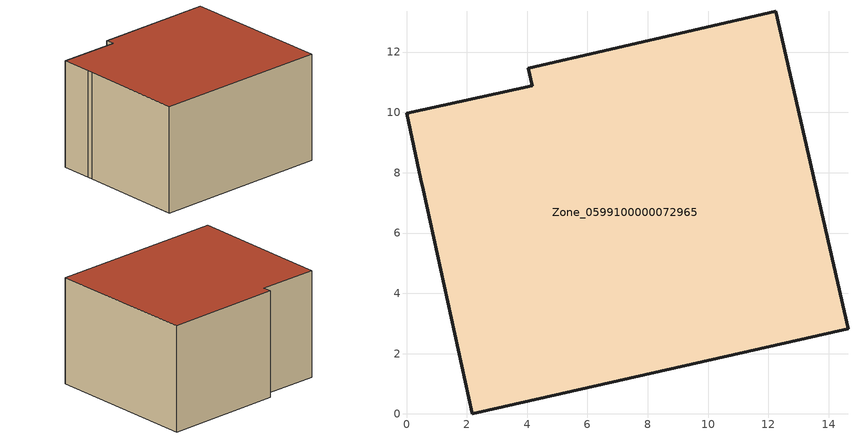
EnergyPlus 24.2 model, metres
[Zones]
Zone_0599100000072965
 floor ground (C_G): 0.56,7.44 0.48,7.79 0,9.96 4.17,10.88 4.03,11.46 12.24,13.36 14.64,2.82 2.18,0 z0
 wall outside (C_F): 2.18,0 14.64,2.82 12.24,13.36 4.03,11.46 4.17,10.88 0,9.96 0.48,7.79 0.56,7.44 2.18,0 z0:7.66
 roof outside (C_R): 0.48,7.79 0.56,7.44 2.18,0 14.64,2.82 12.24,13.36 4.03,11.46 4.17,10.88 0,9.96 z7.66
[BUILDING]
Pand.0599100000072965: North Axis=0; Terrain=City; Loads Convergence Tolerance Value=0.04; Temperature Convergence Tolerance Value=0.4; Solar Distribution=FullExterior; Maximum Number of Warmup Days=25; Minimum Number of Warmup Days=1
[Site:Location]
Rotterdam.The.Hague.AP_ZH_NLD Design_Conditions: Latitude=51.96; Longitude=4.45; Time Zone=1; Elevation=-4.5
[SITE:GROUNDTEMPERATURE:BUILDINGSURFACE]
18, 18, 18, 18, 18, 18, 18, 18, 18, 18, 18, 18
[MATERIAL] Thermal Absorptance=0.9; Solar Absorptance=0.7; Visible Absorptance=0.7
Name | Roughness | Thickness | Conductivity | Density | Specific Heat
G.D.1965 | MediumSmooth | 0.15 | 1 | 540 | 1210
F.D.1965 | Rough | 0.3 | 0.857143 | 1920 | 840
R.D.1965 | MediumRough | 0.2 | 0.08 | 1500 | 1000
[CONSTRUCTION]
C_G: G.D.1965
C_F: F.D.1965
C_R: R.D.1965
[ZONE]
Zone_0599100000072965: Type=1; Multiplier=1; Ceiling Height=Autocalculate; Volume=Autocalculate; Floor Area=autocalculate; Part of Total Floor Area=Yes
[ZONEINFILTRATION:DESIGNFLOWRATE]
Infil_Zone_0599100000072965: Zone or ZoneList or Space or SpaceList=Zone_0599100000072965; Schedule=AlwaysOn; Design Flow Rate Calculation Method=Flow/Area; Flow Rate per Floor Area=0.0042; Constant Term Coefficient=1; Temperature Term Coefficient=0; Velocity Term Coefficient=0; Velocity Squared Term Coefficient=0
[HVACTEMPLATE:ZONE:IDEALLOADSAIRSYSTEM]
Zone_0599100000072965: Maximum Heating Supply Air Temperature=50; Minimum Cooling Supply Air Temperature=13; Maximum Heating Supply Air Humidity Ratio=0.0156; Minimum Cooling Supply Air Humidity Ratio=0.0077; Heating Limit=NoLimit; Cooling Limit=NoLimit; Dehumidification Control Type=ConstantSensibleHeatRatio; Cooling Sensible Heat Ratio=0.7; Dehumidification Setpoint=60; Humidification Control Type=None; Humidification Setpoint=30; Outdoor Air Method=None; Outdoor Air Flow Rate per Person=0.00944; Outdoor Air Flow Rate per Zone Floor Area=0; Outdoor Air Flow Rate per Zone=0; Demand Controlled Ventilation Type=None; Outdoor Air Economizer Type=NoEconomizer; Heat Recovery Type=None; Sensible Heat Recovery Effectiveness=0.7; Latent Heat Recovery Effectiveness=0.65
[ZONECONTROL:THERMOSTAT]
ThermostatControl_Zone_0599100000072965: Zone or ZoneList=Zone_0599100000072965; Control Type Schedule=DualSetpointControlType; Control 1=Thermostat_Zone_0599100000072965; Temperature Difference Between Cutout And Setpoint=0
[THERMOSTATSETPOINT:DUALSETPOINT]
Thermostat_Zone_0599100000072965: Heating Setpoint Temperature Schedule=HeatingSetpoint_Zone_0599100000072965; Cooling Setpoint Temperature Schedule=CoolingSetpoint_Zone_0599100000072965
[SCHEDULE:COMPACT]
HeatingSetpoint_Zone_0599100000072965: Through: 12/31, For: AllDays, Until: 24:00, 21
CoolingSetpoint_Zone_0599100000072965: Through: 12/31, For: AllDays, Until: 24:00, 24
DualSetpointControlType: Through: 12/31, For: AllDays, Until: 24:00, 4
AlwaysOn: Through: 12/31, For: AllDays, Until: 24:00, 1
